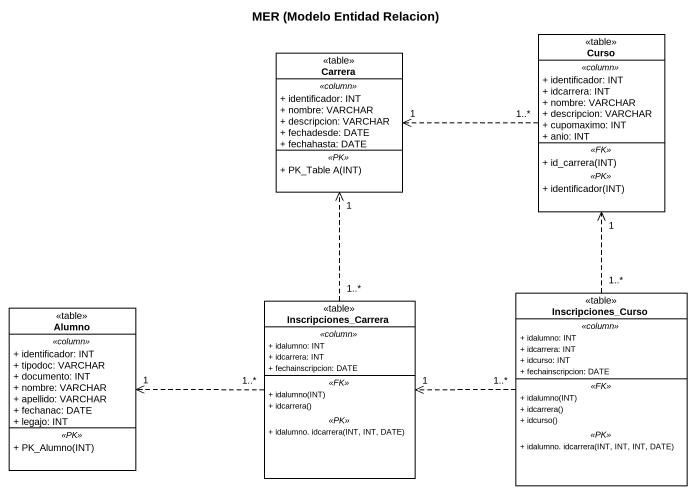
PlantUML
@startuml
title MER (Modelo Entidad Relacion)
hide circle
hide empty members
skinparam classAttributeIconSize 0
class Carrera <<table>> {
  .. <<column>> ..
  + identificador: INT
  + nombre: VARCHAR
  + descripcion: VARCHAR
  + fechadesde: DATE
  + fechahasta: DATE
  .. <<PK>> ..
  + PK_Table A(INT)
}
class Curso <<table>> {
  .. <<column>> ..
  + identificador: INT
  + idcarrera: INT
  + nombre: VARCHAR
  + descripcion: VARCHAR
  + cupomaximo: INT
  + anio: INT
  .. <<FK>> ..
  + id_carrera(INT)
  .. <<PK>> ..
  + identificador(INT)
}
class Inscripciones_Carrera <<table>> {
  .. <<column>> ..
  + idalumno: INT
  + idcarrera: INT
  + fechainscripcion: DATE
  .. <<FK>> ..
  + idalumno(INT)
  + idcarrera()
  .. <<PK>> ..
  + idalumno. idcarrera(INT, INT, DATE)
}
class Inscripciones_Curso <<table>> {
  .. <<column>> ..
  + idalumno: INT
  + idcarrera: INT
  + idcurso: INT
  + fechainscripcion: DATE
  .. <<FK>> ..
  + idalumno(INT)
  + idcarrera()
  + idcurso()
  .. <<PK>> ..
  + idalumno. idcarrera(INT, INT, INT, DATE)
}
class Alumno <<table>> {
  .. <<column>> ..
  + identificador: INT
  + tipodoc: VARCHAR
  + documento: INT
  + nombre: VARCHAR
  + apellido: VARCHAR
  + fechanac: DATE
  + legajo: INT
  .. <<PK>> ..
  + PK_Alumno(INT)
}
Curso "1..*" .left.> "1" Carrera
Inscripciones_Carrera "1..*" .up.> "1" Carrera
Inscripciones_Carrera "1..*" .left.> "1" Alumno
Inscripciones_Curso "1..*" .up.> "1" Curso
Inscripciones_Curso "1..*" .left.> "1" Inscripciones_Carrera
@enduml
